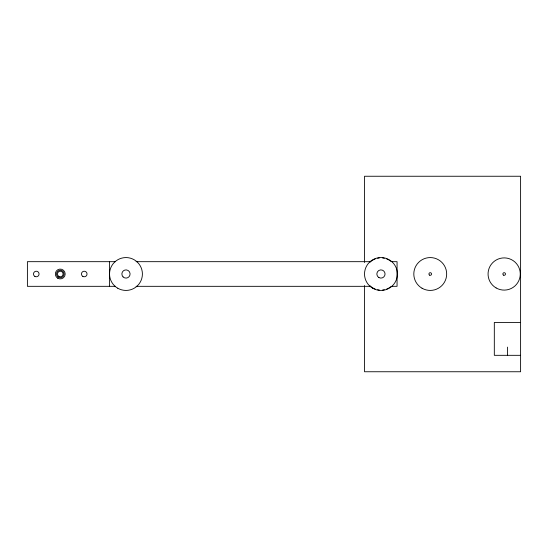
<?xml version="1.0" encoding="UTF-8"?>
<svg xmlns="http://www.w3.org/2000/svg" width="548" height="548" viewBox="0 0 548 548"><rect width="100%" height="100%" fill="white"/><g stroke="black" fill="none" stroke-linecap="round" stroke-linejoin="round"><path stroke-width="0.82" d="M115.539 261.677L27.4 261.677L27.4 286.323L115.539 286.323M136.068 261.677L370.53 261.677M391.923 261.677L397.06 261.677L397.06 286.323L391.923 286.323M136.068 286.323L370.53 286.323M520.6 322.464L494.317 322.464L494.317 355.323L520.6 355.323M507.455 347.11L507.455 355.323M364.523 262.471L364.523 176.251L520.6 176.251L520.6 371.75L364.523 371.75L364.523 285.529M109.552 261.677L109.545 286.323M391.087 286.508A16.098 16.098 0 0 1 389.717 287.508M389.005 287.947A16.098 16.098 0 0 1 386.724 289.029M384.306 289.748A16.098 16.098 0 0 1 382.634 290.015M379.271 290.015A16.098 16.098 0 0 1 377.599 289.748M375.188 289.029A16.098 16.098 0 0 1 370.174 285.96M370.174 262.04A16.098 16.098 0 0 1 375.188 258.971M377.599 258.252A16.098 16.098 0 0 1 379.271 257.985M382.634 257.985A16.098 16.098 0 0 1 384.306 258.252M386.724 258.971A16.098 16.098 0 0 1 389.005 260.053M389.717 260.492A16.098 16.098 0 0 1 391.087 261.492M429.584 275.137A1.315 1.315 0 0 0 431.557 274A1.315 1.315 0 0 0 429.584 272.863A1.315 1.315 0 0 0 429.584 275.137M503.516 275.137A1.315 1.315 0 0 0 505.482 274A1.315 1.315 0 0 0 503.516 272.863A1.315 1.315 0 0 0 503.516 275.137M496.118 287.947A16.098 16.098 0 0 0 520.271 274A16.098 16.098 0 0 0 496.118 260.053A16.098 16.098 0 0 0 496.118 287.947M422.029 288.227A16.426 16.426 0 0 0 446.668 274A16.426 16.426 0 0 0 422.029 259.773A16.426 16.426 0 0 0 422.029 288.227M82.851 276.418A2.795 2.795 0 0 0 87.036 274A2.795 2.795 0 0 0 82.851 271.582A2.795 2.795 0 0 0 82.851 276.418M34.873 276.418A2.795 2.795 0 0 0 39.066 274A2.795 2.795 0 0 0 34.873 271.582A2.795 2.795 0 0 0 34.873 276.418M58.883 276.418A2.795 2.795 0 0 0 63.075 274A2.795 2.795 0 0 0 58.883 271.582A2.795 2.795 0 0 0 58.883 276.418M57.793 278.268A4.932 4.932 0 0 0 65.185 274A4.932 4.932 0 0 0 57.793 269.732A4.932 4.932 0 0 0 57.793 278.268M58.061 277.055A3.781 3.781 0 0 0 64.041 274.397A3.781 3.781 0 0 0 58.746 270.548A3.781 3.781 0 0 0 58.061 277.055M123.074 276.904A4.11 4.11 0 0 0 129.945 275.062A4.11 4.11 0 0 0 124.91 270.034A4.11 4.11 0 0 0 123.074 276.904M117.758 288.227A16.426 16.426 0 0 0 142.405 274A16.426 16.426 0 0 0 117.758 259.773A16.426 16.426 0 0 0 117.758 288.227M372.736 288.227A16.426 16.426 0 0 0 397.382 274A16.426 16.426 0 0 0 372.736 259.773A16.426 16.426 0 0 0 372.736 288.227M378.901 277.555A4.11 4.11 0 0 0 385.059 274A4.11 4.11 0 0 0 378.901 270.445A4.11 4.11 0 0 0 378.901 277.555"/></g></svg>
